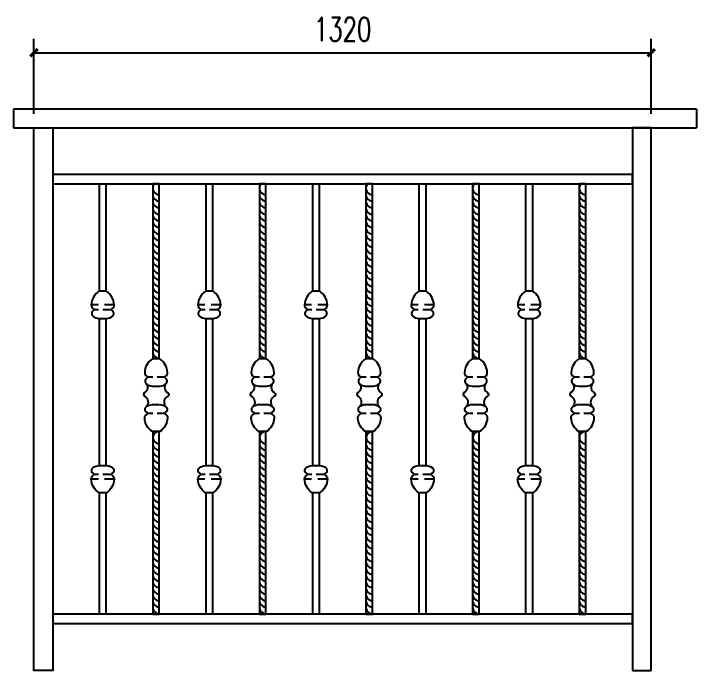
# Model space of a CAD drawing. Header units: millimetres. Extents: x -3007 to 8994, y -4474 to 1907.
# Drawn here: x 4720 to 6180, y -4474 to -3070 of the extents above; entities that cross this region are included whole.
import ezdxf

# ---------------------------------------------------------------- set-up
doc = ezdxf.new("R2010")
doc.units = ezdxf.units.MM
doc.header["$MEASUREMENT"] = 0
for name, color, linetype in [('@F05_Section_Steel', 24, 'Continuous'), ('F01_Section_AL', 92, 'Continuous'), ('F22_Dim', 9, 'Continuous')]:
    doc.layers.add(name, color=color, linetype=linetype)
doc.styles.add('_TCH_DIM_T3', font='SIMPLEX', dxfattribs={"width": 0.705882, "bigfont": 'GBCBIG'})
doc.dimstyles.new('_TCH_ARCH&&20', dxfattribs={"dimtxt": 51, "dimasz": 16, "dimexe": 30, "dimexo": 30, "dimgap": 24.5, "dimtad": 1, "dimdec": 1, "dimzin": 12, "dimdsep": 46, "dimtxsty": '_TCH_DIM_T3', "dimblk": 'ARCHTICK', "dimcen": 0.09, "dimclrt": 7, "dimazin": 2, "dimtfac": 1, "dimtdec": 1, "dimtix": 1, "dimtmove": 2, "dimatfit": 3, "dimldrblk": 'ARCHTICK', "dimfxl": 20, "dimtolj": 1, "dimtzin": 0, "dimarcsym": 0})

# ---------------------------------------------------------------- blocks, each defined once
blk = doc.blocks.new('*U16')
at = {"layer": '@F05_Section_Steel'}
for p, q in [((1460, 0), (0, 0)), ((0, 0), (0, -40)), ((1460, 0), (1460, -40)), ((0, -40), (1460, -40))]:
    blk.add_line(p, q, dxfattribs=at)
blk = doc.blocks.new('*U19')
at = {"layer": '@F05_Section_Steel'}
for p, q in [((1320, 580, 0), (1280, 580, 0)), ((1280, 580), (1280, -580)), ((1320, -580), (1320, 580)), ((1320, 580, 0), (1320, 580, 0)), ((40, 529.6), (40, 509.6)), ((1280, -580, 0), (1320, -580, 0))]:
    blk.add_line(p, q, dxfattribs=at)
blk.add_lwpolyline([(40, 580), (40, -580), (0, -580), (0, 580)], close=True, dxfattribs=at)
at = {"layer": 'F01_Section_AL', "linetype": 'ByBlock', "lineweight": -2}
for p, q in [((1280, -460, 0), (40, -460, 0)), ((40, -460, 0), (40, -480, 0)), ((1280, -480), (1280, -460)), ((40, -480, 0), (1280, -480, 0))]:
    blk.add_line(p, q, dxfattribs=at)
blk.add_lwpolyline([(1280, 480), (40, 480), (40, 460), (1280, 460)], close=True, dxfattribs=at)
at = {"layer": 'F22_Dim'}
for p, q in [((137.7, 201.1), (122.6, 201.1)), ((137.8, 191.1), (128.6, 191.1)), ((165.4, 191.1), (147.3, 191.1)), ((171.4, 201.1), (150.9, 201.1)), ((365.6, 201.1), (350.5, 201.1)), ((365.8, 191.1), (356.5, 191.1)), ((393.3, 191.1), (375.2, 191.1)), ((399.3, 201.1), (378.8, 201.1)), ((593.7, 201.1), (578.6, 201.1)), ((593.9, 191.1), (584.6, 191.1)), ((621.4, 191.1), (603.3, 191.1)), ((627.4, 201.1), (606.9, 201.1)), ((821.7, 201.1), (806.6, 201.1)), ((821.8, 191.1), (812.6, 191.1)), ((849.4, 191.1), (831.3, 191.1)), ((855.4, 201.1), (834.9, 201.1)), ((1049.7, 201.1), (1034.6, 201.1)), ((1049.9, 191.1), (1040.6, 191.1)), ((1077.4, 191.1), (1059.3, 191.1)), ((1083.4, 201.1), (1062.9, 201.1)), ((254.3, 46.7), (242.7, 46.7)), ((279.5, 46.7), (263.6, 46.7)), ((482.4, 46.7), (470.8, 46.7)), ((507.6, 46.7), (491.7, 46.7)), ((710.4, 46.7), (698.8, 46.7)), ((735.6, 46.7), (719.7, 46.7)), ((938.3, 46.7), (926.7, 46.7)), ((963.5, 46.7), (947.6, 46.7)), ((1166.4, 46.7), (1154.7, 46.7)), ((1191.6, 46.7), (1175.6, 46.7)), ((254.3, -30.7), (242.7, -30.7)), ((279.5, -30.7), (263.6, -30.7)), ((482.4, -30.7), (470.8, -30.7)), ((507.6, -30.7), (491.7, -30.7)), ((710.4, -30.7), (698.8, -30.7)), ((735.6, -30.7), (719.7, -30.7)), ((938.3, -30.7), (926.7, -30.7)), ((963.5, -30.7), (947.6, -30.7)), ((1166.4, -30.7), (1154.7, -30.7)), ((1191.6, -30.7), (1175.6, -30.7)), ((137.7, -171.1), (122.6, -171.1)), ((137.8, -161.1), (128.6, -161.1)), ((165.4, -161.1), (147.3, -161.1)), ((171.4, -171.1), (150.9, -171.1)), ((365.6, -171.1), (350.5, -171.1)), ((365.8, -161.1), (356.5, -161.1)), ((393.3, -161.1), (375.2, -161.1)), ((399.3, -171.1), (378.8, -171.1)), ((593.7, -171.1), (578.6, -171.1)), ((593.9, -161.1), (584.6, -161.1)), ((621.4, -161.1), (603.3, -161.1)), ((627.4, -171.1), (606.9, -171.1)), ((821.7, -171.1), (806.6, -171.1)), ((821.8, -161.1), (812.6, -161.1)), ((849.4, -161.1), (831.3, -161.1)), ((855.4, -171.1), (834.9, -171.1)), ((1049.7, -171.1), (1034.6, -171.1)), ((1049.9, -161.1), (1040.6, -161.1)), ((1077.4, -161.1), (1059.3, -161.1)), ((1083.4, -171.1), (1062.9, -171.1))]:
    blk.add_line(p, q, dxfattribs=at)
for points in [[(140, 230.4), (140, 460), (154, 460), (154, 230.4)], [(268, 86), (268, 460), (254, 460), (254, 86)], [(367.9, 230.4), (367.9, 460), (381.9, 460), (381.9, 230.4)], [(496.1, 86), (496.1, 460), (482.1, 460), (482.1, 86)], [(596, 230.4), (596, 460), (610, 460), (610, 230.4)], [(724, 86), (724, 460), (710, 460), (710, 86)], [(824, 230.4), (824, 460), (838, 460), (838, 230.4)], [(952, 86), (952, 460), (938, 460), (938, 86)], [(1052, 230.4), (1052, 460), (1066, 460), (1066, 230.4)], [(1180, 86), (1180, 460), (1166, 460), (1166, 86)], [(140, -142.4), (140, 172.3)], [(154, 172.3), (154, -142.4)], [(367.9, -142.4), (367.9, 172.3)], [(381.9, 172.3), (381.9, -142.4)], [(596, -142.4), (596, 172.4)], [(610, 172.4), (610, -142.4)], [(824, -142.4), (824, 172.4)], [(838, 172.4), (838, -142.4)], [(1052, -142.4), (1052, 172.3)], [(1066, 172.3), (1066, -142.4)], [(271, 27.9), (271, 28)], [(499.1, 27.9), (499.1, 28)], [(727, 27.9), (727, 28)], [(955, 27.9), (955, 28)], [(1183, 27.9), (1183, 28)], [(271, -11.8), (271, -11.7)], [(499.1, -11.7), (499.1, -11.6)], [(727, -11.7), (727, -11.6)], [(955, -11.7), (955, -11.6)], [(1183, -11.7), (1183, -11.6)], [(254, -69.7), (254, -460), (268, -460), (268, -69.7)], [(482.1, -69.7), (482.1, -460), (496.1, -460), (496.1, -69.7)], [(710, -69.7), (710, -460), (724, -460), (724, -69.7)], [(938, -69.7), (938, -460), (952, -460), (952, -69.7)], [(1166, -69.7), (1166, -460), (1180, -460), (1180, -69.7)], [(140, -142.4), (140, -88.9)], [(154, -88.9), (154, -142.4)], [(367.9, -142.4), (367.9, -88.9)], [(381.9, -88.9), (381.9, -142.4)], [(596, -142.4), (596, -88.9)], [(610, -88.9), (610, -142.4)], [(824, -142.4), (824, -88.9)], [(838, -88.9), (838, -142.4)], [(1052, -142.4), (1052, -88.9)], [(1066, -88.9), (1066, -142.4)], [(154, -200.1), (154, -460), (140, -460), (140, -200.4)], [(381.9, -200.1), (381.9, -460), (367.9, -460), (367.9, -200.4)], [(610, -200.1), (610, -460), (596, -460), (596, -200.4)], [(838, -200.1), (838, -460), (824, -460), (824, -200.4)], [(1066, -200.1), (1066, -460), (1052, -460), (1052, -200.4)]]:
    blk.add_lwpolyline(points, dxfattribs=at)
for points in [[(155, 172.3, 0.171672), (167.9, 177.1, 0.546159), (166.4, 189.5, -0.626451), (166.4, 192.7, 0.299768), (171.4, 201.1, 0.236517), (155, 230.4), (139, 230.4, 0.236517), (122.6, 201.1, 0.299768), (127.5, 192.7, -0.626451), (127.5, 189.5, 0.546159), (126.1, 177.1, 0.171672), (139, 172.3), (154.5, 172.3)], [(382.9, 172.3, 0.171672), (395.8, 177.1, 0.546159), (394.4, 189.5, -0.626451), (394.4, 192.7, 0.299768), (399.3, 201.1, 0.236517), (382.9, 230.4), (366.9, 230.4, 0.236517), (350.5, 201.1, 0.299768), (355.5, 192.7, -0.626451), (355.5, 189.5, 0.546159), (354, 177.1, 0.171672), (366.9, 172.3), (382.5, 172.3)], [(611, 172.4, 0.171672), (623.9, 177.1, 0.546159), (622.5, 189.5, -0.626451), (622.5, 192.7, 0.299768), (627.4, 201.1, 0.236517), (611, 230.4), (595, 230.4, 0.236517), (578.6, 201.1, 0.299768), (583.6, 192.7, -0.626451), (583.6, 189.5, 0.546159), (582.1, 177.1, 0.171672), (595, 172.4), (610.6, 172.4)], [(839, 172.4, 0.171672), (851.9, 177.1, 0.546159), (850.4, 189.5, -0.626451), (850.4, 192.7, 0.299768), (855.4, 201.1, 0.236517), (839, 230.4), (823, 230.4, 0.236517), (806.6, 201.1, 0.299768), (811.5, 192.7, -0.626451), (811.5, 189.5, 0.546159), (810.1, 177.1, 0.171672), (823, 172.4), (838.5, 172.4)], [(1067, 172.3, 0.171672), (1079.9, 177.1, 0.546159), (1078.4, 189.5, -0.626451), (1078.4, 192.7, 0.299768), (1083.4, 201.1, 0.236517), (1067, 230.4), (1051, 230.4, 0.236517), (1034.6, 201.1, 0.299768), (1039.6, 192.7, -0.626451), (1039.6, 189.5, 0.546159), (1038.1, 177.1, 0.171672), (1051, 172.3), (1066.6, 172.3)], [(269.1, 27.9, 0.171672), (282, 32.6, 0.546159), (280.5, 45.1, -0.626451), (280.5, 48.3, 0.299768), (285.5, 56.6, 0.236517), (269.1, 86), (253.1, 86, 0.236517), (236.7, 56.6, 0.299768), (241.7, 48.3, -0.626451), (241.7, 45.1, 0.546159), (240.2, 32.6, 0.171672), (253.1, 27.9), (268.7, 27.9)], [(497.2, 27.9, 0.171672), (510.1, 32.7, 0.546159), (508.7, 45.1, -0.626451), (508.7, 48.3, 0.299768), (513.6, 56.7, 0.236517), (497.2, 86), (481.2, 86, 0.236517), (464.8, 56.7, 0.299768), (469.8, 48.3, -0.626451), (469.8, 45.1, 0.546159), (468.3, 32.7, 0.171672), (481.2, 27.9), (496.8, 27.9)], [(725.2, 27.9, 0.171672), (738.1, 32.7, 0.546159), (736.6, 45.1, -0.626451), (736.6, 48.3, 0.299768), (741.6, 56.7, 0.236517), (725.2, 86), (709.2, 86, 0.236517), (692.8, 56.7, 0.299768), (697.8, 48.3, -0.626451), (697.8, 45.1, 0.546159), (696.3, 32.7, 0.171672), (709.2, 27.9), (724.8, 27.9)], [(953.1, 27.9, 0.171672), (966, 32.7, 0.546159), (964.6, 45.1, -0.626451), (964.6, 48.3, 0.299768), (969.5, 56.7, 0.236517), (953.1, 86), (937.1, 86, 0.236517), (920.7, 56.7, 0.299768), (925.7, 48.3, -0.626451), (925.7, 45.1, 0.546159), (924.2, 32.7, 0.171672), (937.1, 27.9), (952.7, 27.9)], [(1181.2, 27.9, 0.171672), (1194.1, 32.7, 0.546159), (1192.6, 45.1, -0.626451), (1192.6, 48.3, 0.299768), (1197.6, 56.7, 0.236517), (1181.2, 86), (1165.2, 86, 0.236517), (1148.8, 56.7, 0.299768), (1153.7, 48.3, -0.626451), (1153.7, 45.1, 0.546159), (1152.2, 32.7, 0.171672), (1165.2, 27.9), (1180.7, 27.9)], [(240.2, 32.6, -0.459456), (236.3, 13.7, 0.588645), (236.3, 6.3, -0.479271), (240.2, -16.4, 0.37849)], [(282, 32.6, 0.459456), (285.9, 13.7, -0.588645), (285.9, 6.3, 0.479271), (282, -16.4, -0.37849)], [(468.3, 32.7, -0.459456), (464.4, 13.7, 0.588645), (464.4, 6.3, -0.479271), (468.3, -16.4, 0.37849)], [(510.1, 32.7, 0.459456), (514, 13.7, -0.588645), (514, 6.3, 0.479271), (510.1, -16.4, -0.37849)], [(696.3, 32.7, -0.459456), (692.4, 13.7, 0.588645), (692.4, 6.3, -0.479271), (696.3, -16.4, 0.37849)], [(738.1, 32.7, 0.459456), (742, 13.7, -0.588645), (742, 6.3, 0.479271), (738.1, -16.4, -0.37849)], [(924.2, 32.7, -0.459456), (920.3, 13.7, 0.588645), (920.3, 6.3, -0.479271), (924.2, -16.4, 0.37849)], [(966, 32.7, 0.459456), (969.9, 13.7, -0.588645), (969.9, 6.3, 0.479271), (966, -16.4, -0.37849)], [(1152.2, 32.7, -0.459456), (1148.4, 13.7, 0.588645), (1148.4, 6.3, -0.479271), (1152.2, -16.4, 0.37849)], [(1194.1, 32.7, 0.459456), (1198, 13.7, -0.588645), (1198, 6.3, 0.479271), (1194.1, -16.4, -0.37849)], [(269.1, -11.7, -0.171672), (282, -16.4, -0.546159), (280.5, -28.8, 0.626451), (280.5, -32, -0.299768), (285.5, -40.4, -0.236517), (269.1, -69.7), (253.1, -69.7, -0.236517), (236.7, -40.4, -0.299768), (241.7, -32, 0.626451), (241.7, -28.8, -0.546159), (240.2, -16.4, -0.171672), (253.1, -11.7), (268.7, -11.7)], [(497.2, -11.6, -0.171672), (510.1, -16.4, -0.546159), (508.7, -28.8, 0.626451), (508.7, -32, -0.299768), (513.6, -40.4, -0.236517), (497.2, -69.7), (481.2, -69.7, -0.236517), (464.8, -40.4, -0.299768), (469.8, -32, 0.626451), (469.8, -28.8, -0.546159), (468.3, -16.4, -0.171672), (481.2, -11.6), (496.8, -11.6)], [(725.2, -11.6, -0.171672), (738.1, -16.4, -0.546159), (736.6, -28.8, 0.626451), (736.6, -32, -0.299768), (741.6, -40.4, -0.236517), (725.2, -69.7), (709.2, -69.7, -0.236517), (692.8, -40.4, -0.299768), (697.8, -32, 0.626451), (697.8, -28.8, -0.546159), (696.3, -16.4, -0.171672), (709.2, -11.6), (724.8, -11.6)], [(953.1, -11.6, -0.171672), (966, -16.4, -0.546159), (964.6, -28.8, 0.626451), (964.6, -32, -0.299768), (969.5, -40.4, -0.236517), (953.1, -69.7), (937.1, -69.7, -0.236517), (920.7, -40.4, -0.299768), (925.7, -32, 0.626451), (925.7, -28.8, -0.546159), (924.2, -16.4, -0.171672), (937.1, -11.6), (952.7, -11.6)], [(1181.2, -11.6, -0.171672), (1194.1, -16.4, -0.546159), (1192.6, -28.8, 0.626451), (1192.6, -32, -0.299768), (1197.6, -40.4, -0.236517), (1181.2, -69.7), (1165.2, -69.7, -0.236517), (1148.8, -40.4, -0.299768), (1153.7, -32, 0.626451), (1153.7, -28.8, -0.546159), (1152.2, -16.4, -0.171672), (1165.2, -11.6), (1180.7, -11.6)], [(155, -142.4, -0.171672), (167.9, -147.1, -0.546159), (166.4, -159.5, 0.626451), (166.4, -162.7, -0.299768), (171.4, -171.1, -0.236517), (155, -200.4), (139, -200.4, -0.236517), (122.6, -171.1, -0.299768), (127.5, -162.7, 0.626451), (127.5, -159.5, -0.546159), (126.1, -147.1, -0.171672), (139, -142.4), (155, -142.4)], [(382.9, -142.4, -0.171672), (395.8, -147.1, -0.546159), (394.4, -159.5, 0.626451), (394.4, -162.7, -0.299768), (399.3, -171.1, -0.236517), (382.9, -200.4), (366.9, -200.4, -0.236517), (350.5, -171.1, -0.299768), (355.5, -162.7, 0.626451), (355.5, -159.5, -0.546159), (354, -147.1, -0.171672), (366.9, -142.4), (382.9, -142.4)], [(611, -142.4, -0.171672), (623.9, -147.1, -0.546159), (622.5, -159.5, 0.626451), (622.5, -162.7, -0.299768), (627.4, -171.1, -0.236517), (611, -200.4), (595, -200.4, -0.236517), (578.6, -171.1, -0.299768), (583.6, -162.7, 0.626451), (583.6, -159.5, -0.546159), (582.1, -147.1, -0.171672), (595, -142.4), (611, -142.4)], [(839, -142.4, -0.171672), (851.9, -147.1, -0.546159), (850.4, -159.5, 0.626451), (850.4, -162.7, -0.299768), (855.4, -171.1, -0.236517), (839, -200.4), (823, -200.4, -0.236517), (806.6, -171.1, -0.299768), (811.5, -162.7, 0.626451), (811.5, -159.5, -0.546159), (810.1, -147.1, -0.171672), (823, -142.4), (839, -142.4)], [(1067, -142.4, -0.171672), (1079.9, -147.1, -0.546159), (1078.4, -159.5, 0.626451), (1078.4, -162.7, -0.299768), (1083.4, -171.1, -0.236517), (1067, -200.4), (1051, -200.4, -0.236517), (1034.6, -171.1, -0.299768), (1039.6, -162.7, 0.626451), (1039.6, -159.5, -0.546159), (1038.1, -147.1, -0.171672), (1051, -142.4), (1067, -142.4)]]:
    blk.add_lwpolyline(points, format="xyb", dxfattribs=at)
for centre, radius, start, end in [((268, 451), 14, 150, 270), ((496.1, 451), 14, 150, 270), ((724, 451), 14, 150, 270), ((952, 451), 14, 150, 270), ((1180, 451), 14, 150, 270), ((268, 437), 14, 150, 270), ((496.1, 437), 14, 150, 270), ((724, 437), 14, 150, 270), ((952, 437), 14, 150, 270), ((1180, 437), 14, 150, 270), ((268, 423), 14, 150, 270), ((496.1, 423), 14, 150, 270), ((724, 423), 14, 150, 270), ((952, 423), 14, 150, 270), ((1180, 423), 14, 150, 270), ((268, 409), 14, 150, 270), ((496.1, 409), 14, 150, 270), ((724, 409), 14, 150, 270), ((952, 409), 14, 150, 270), ((1180, 409), 14, 150, 270), ((268, 395), 14, 150, 270), ((496.1, 395), 14, 150, 270), ((724, 395), 14, 150, 270), ((952, 395), 14, 150, 270), ((1180, 395), 14, 150, 270), ((268, 381), 14, 150, 270), ((496.1, 381), 14, 150, 270), ((724, 381), 14, 150, 270), ((952, 381), 14, 150, 270), ((1180, 381), 14, 150, 270), ((268, 367), 14, 150, 270), ((496.1, 367), 14, 150, 270), ((724, 367), 14, 150, 270), ((952, 367), 14, 150, 270), ((1180, 367), 14, 150, 270), ((268, 353), 14, 150, 270), ((496.1, 353), 14, 150, 270), ((724, 353), 14, 150, 270), ((952, 353), 14, 150, 270), ((1180, 353), 14, 150, 270), ((268, 339), 14, 150, 270), ((496.1, 339), 14, 150, 270), ((724, 339), 14, 150, 270), ((952, 339), 14, 150, 270), ((1180, 339), 14, 150, 270), ((268, 325), 14, 150, 270), ((496.1, 325), 14, 150, 270), ((724, 325), 14, 150, 270), ((952, 325), 14, 150, 270), ((1180, 325), 14, 150, 270), ((268, 311), 14, 150, 270), ((496.1, 311), 14, 150, 270), ((724, 311), 14, 150, 270), ((952, 311), 14, 150, 270), ((1180, 311), 14, 150, 270), ((268, 297), 14, 150, 270), ((496.1, 297), 14, 150, 270), ((724, 297), 14, 150, 270), ((952, 297), 14, 150, 270), ((1180, 297), 14, 150, 270), ((268, 283), 14, 150, 270), ((496.1, 283), 14, 150, 270), ((724, 283), 14, 150, 270), ((952, 283), 14, 150, 270), ((1180, 283), 14, 150, 270), ((268, 269), 14, 150, 270), ((496.1, 269), 14, 150, 270), ((724, 269), 14, 150, 270), ((952, 269), 14, 150, 270), ((1180, 269), 14, 150, 270), ((268, 255), 14, 150, 270), ((496.1, 255), 14, 150, 270), ((724, 255), 14, 150, 270), ((952, 255), 14, 150, 270), ((1180, 255), 14, 150, 270), ((268, 241), 14, 150, 270), ((268, 227), 14, 150, 270), ((268, 241), 14, 205.3769, 270), ((496.1, 241), 14, 150, 270), ((496.1, 227), 14, 150, 270), ((496.1, 241), 14, 205.3769, 270), ((724, 241), 14, 150, 270), ((724, 227), 14, 150, 270), ((724, 241), 14, 205.3769, 270), ((952, 241), 14, 150, 270), ((952, 227), 14, 150, 270), ((952, 241), 14, 205.3769, 270), ((1180, 241), 14, 150, 270), ((1180, 227), 14, 150, 270), ((1180, 241), 14, 205.3769, 270), ((268, 213), 14, 150, 270), ((496.1, 213), 14, 150, 270), ((724, 213), 14, 150, 270), ((952, 213), 14, 150, 270), ((1180, 213), 14, 150, 270), ((268, 199), 14, 150, 270), ((496.1, 199), 14, 150, 270), ((724, 199), 14, 150, 270), ((952, 199), 14, 150, 270), ((1180, 199), 14, 150, 270), ((268, 185), 14, 150, 270), ((496.1, 185), 14, 150, 270), ((724, 185), 14, 150, 270), ((952, 185), 14, 150, 270), ((1180, 185), 14, 150, 270), ((268, 171), 14, 150, 270), ((496.1, 171), 14, 150, 270), ((724, 171), 14, 150, 270), ((952, 171), 14, 150, 270), ((1180, 171), 14, 150, 270), ((268, 157), 14, 150, 270), ((496.1, 157), 14, 150, 270), ((724, 157), 14, 150, 270), ((952, 157), 14, 150, 270), ((1180, 157), 14, 150, 270), ((268, 143), 14, 150, 270), ((496.1, 143), 14, 150, 270), ((724, 143), 14, 150, 270), ((952, 143), 14, 150, 270), ((1180, 143), 14, 150, 270), ((268, 129), 14, 150, 270), ((496.1, 129), 14, 150, 270), ((724, 129), 14, 150, 270), ((952, 129), 14, 150, 270), ((1180, 129), 14, 150, 270), ((268, 115), 14, 150, 270), ((496.1, 115), 14, 150, 270), ((724, 115), 14, 150, 270), ((952, 115), 14, 150, 270), ((1180, 115), 14, 150, 270), ((268, 101), 14, 150, 270), ((496.1, 101), 14, 150, 270), ((724, 101), 14, 150, 270), ((952, 101), 14, 150, 270), ((1180, 101), 14, 150, 270), ((267.2, -82.3), 12.7, 86.513, 273.487), ((495.3, -82.3), 12.7, 86.513, 273.487), ((723.3, -82.3), 12.7, 86.513, 273.487), ((951.2, -82.3), 12.7, 86.513, 273.487), ((1179.2, -82.3), 12.7, 86.513, 273.487), ((268, -95), 14, 150, 270), ((268, -109), 14, 150, 270), ((496.1, -95), 14, 150, 270), ((496.1, -109), 14, 150, 270), ((724, -95), 14, 150, 270), ((724, -109), 14, 150, 270), ((952, -95), 14, 150, 270), ((952, -109), 14, 150, 270), ((1180, -95), 14, 150, 270), ((1180, -109), 14, 150, 270), ((268, -123), 14, 150, 270), ((496.1, -123), 14, 150, 270), ((724, -123), 14, 150, 270), ((952, -123), 14, 150, 270), ((1180, -123), 14, 150, 270), ((268, -137), 14, 150, 270), ((496.1, -137), 14, 150, 270), ((724, -137), 14, 150, 270), ((952, -137), 14, 150, 270), ((1180, -137), 14, 150, 270), ((268, -151), 14, 150, 270), ((496.1, -151), 14, 150, 270), ((724, -151), 14, 150, 270), ((952, -151), 14, 150, 270), ((1180, -151), 14, 150, 270), ((268, -165), 14, 150, 270), ((496.1, -165), 14, 150, 270), ((724, -165), 14, 150, 270), ((952, -165), 14, 150, 270), ((1180, -165), 14, 150, 270), ((268, -179), 14, 150, 270), ((496.1, -179), 14, 150, 270), ((724, -179), 14, 150, 270), ((952, -179), 14, 150, 270), ((1180, -179), 14, 150, 270), ((268, -193), 14, 150, 270), ((496.1, -193), 14, 150, 270), ((724, -193), 14, 150, 270), ((952, -193), 14, 150, 270), ((1180, -193), 14, 150, 270), ((268, -207), 14, 150, 270), ((496.1, -207), 14, 150, 270), ((724, -207), 14, 150, 270), ((952, -207), 14, 150, 270), ((1180, -207), 14, 150, 270), ((268, -221), 14, 150, 270), ((496.1, -221), 14, 150, 270), ((724, -221), 14, 150, 270), ((952, -221), 14, 150, 270), ((1180, -221), 14, 150, 270), ((268, -235), 14, 150, 180.0383), ((268, -235), 14, 150, 270), ((496.1, -235), 14, 150, 180.0383), ((496.1, -235), 14, 150, 270), ((724, -235), 14, 150, 180.0383), ((724, -235), 14, 150, 270), ((952, -235), 14, 150, 180.0383), ((952, -235), 14, 150, 270), ((1180, -235), 14, 150, 180.0383), ((1180, -235), 14, 150, 270), ((268, -249), 14, 150, 270), ((496.1, -249), 14, 150, 270), ((724, -249), 14, 150, 270), ((952, -249), 14, 150, 270), ((1180, -249), 14, 150, 270), ((268, -263), 14, 150, 270), ((496.1, -263), 14, 150, 270), ((724, -263), 14, 150, 270), ((952, -263), 14, 150, 270), ((1180, -263), 14, 150, 270), ((268, -277), 14, 150, 270), ((496.1, -277), 14, 150, 270), ((724, -277), 14, 150, 270), ((952, -277), 14, 150, 270), ((1180, -277), 14, 150, 270), ((268, -291), 14, 150, 270), ((496.1, -291), 14, 150, 270), ((724, -291), 14, 150, 270), ((952, -291), 14, 150, 270), ((1180, -291), 14, 150, 270), ((268, -305), 14, 150, 270), ((496.1, -305), 14, 150, 270), ((724, -305), 14, 150, 270), ((952, -305), 14, 150, 270), ((1180, -305), 14, 150, 270), ((268, -319), 14, 150, 270), ((496.1, -319), 14, 150, 270), ((724, -319), 14, 150, 270), ((952, -319), 14, 150, 270), ((1180, -319), 14, 150, 270), ((268, -333), 14, 150, 270), ((496.1, -333), 14, 150, 270), ((724, -333), 14, 150, 270), ((952, -333), 14, 150, 270), ((1180, -333), 14, 150, 270), ((268, -347), 14, 150, 270), ((496.1, -347), 14, 150, 270), ((724, -347), 14, 150, 270), ((952, -347), 14, 150, 270), ((1180, -347), 14, 150, 270), ((268, -361), 14, 150, 270), ((496.1, -361), 14, 150, 270), ((724, -361), 14, 150, 270), ((952, -361), 14, 150, 270), ((1180, -361), 14, 150, 270), ((268, -375), 14, 150, 270), ((496.1, -375), 14, 150, 270), ((724, -375), 14, 150, 270), ((952, -375), 14, 150, 270), ((1180, -375), 14, 150, 270), ((268, -389), 14, 150, 270), ((496.1, -389), 14, 150, 270), ((724, -389), 14, 150, 270), ((952, -389), 14, 150, 270), ((1180, -389), 14, 150, 270), ((268, -403), 14, 150, 270), ((496.1, -403), 14, 150, 270), ((724, -403), 14, 150, 270), ((952, -403), 14, 150, 270), ((1180, -403), 14, 150, 270), ((268, -417), 14, 150, 270), ((496.1, -417), 14, 150, 270), ((724, -417), 14, 150, 270), ((952, -417), 14, 150, 270), ((1180, -417), 14, 150, 270), ((268, -431), 14, 150, 270), ((496.1, -431), 14, 150, 270), ((496.1, -445), 14, 150, 270), ((724, -431), 14, 150, 270), ((724, -445), 14, 150, 270), ((952, -431), 14, 150, 270), ((952, -445), 14, 150, 270), ((1180, -431), 14, 150, 270), ((1180, -445), 14, 150, 270), ((268, -445), 14, 150, 270)]:
    blk.add_arc(centre, radius, start, end, dxfattribs=at)
blk = doc.blocks.new('_ArchTick')
at = {"color": 0, "linetype": 'ByBlock', "const_width": 0.4}
blk.add_lwpolyline([(-0.5, -0.5), (0.5, 0.5)], dxfattribs=at)
blk = doc.blocks.new('*D20')
at = {"color": 0, "lineweight": -2, "transparency": 16777216}
for p, q in [((4763.4, -3283.9), (4763.4, -3123.4)), ((6083.4, -3283.9), (6083.4, -3123.4)), ((4763.4, -3153.4), (6083.4, -3153.4))]:
    blk.add_line(p, q, dxfattribs=at)
at = {"layer": 'Defpoints', "color": 0, "transparency": 16777216}
for p in [(6083.4, -3153.4), (4763.4, -3313.9, 0), (6083.4, -3313.9)]:
    blk.add_point(p, dxfattribs=at)
at = {"color": 0, "lineweight": -2, "transparency": 16777216, "xscale": 16, "yscale": 16, "zscale": 16, "rotation": 180}
blk.add_blockref('_ArchTick', (4763.4, -3153.4), dxfattribs=at)
at = {"color": 0, "lineweight": -2, "transparency": 16777216, "xscale": 16, "yscale": 16, "zscale": 16}
blk.add_blockref('_ArchTick', (6083.4, -3153.4), dxfattribs=at)
at = {"color": 7, "transparency": 16777216, "insert": (5423.4, -3103.4), "char_height": 51, "attachment_point": 5, "style": '_TCH_DIM_T3'}
blk.add_mtext('\\A1;1320', dxfattribs=at)

msp = doc.modelspace()

# ---------------------------------------------------------------- block references
msp.add_blockref('*U16', (4719.92, -3273.89, 0))
at = {"ltscale": 10}
msp.add_blockref('*U19', (4763.4, -3893.89, 0), dxfattribs=at)

# ---------------------------------------------------------------- dimensions: what is measured, and where the dimension line sits
dim = msp.add_linear_dim(base=(6083.4, -3153.37), p1=(4763.4, -3313.89, 0), p2=(6083.4, -3313.89), dimstyle='_TCH_ARCH&&20')
dim.commit()
dim.dimension.update_dxf_attribs({"geometry": '*D20', "text_midpoint": (5423.4, -3103.37)})

doc.saveas('drawing.dxf')
